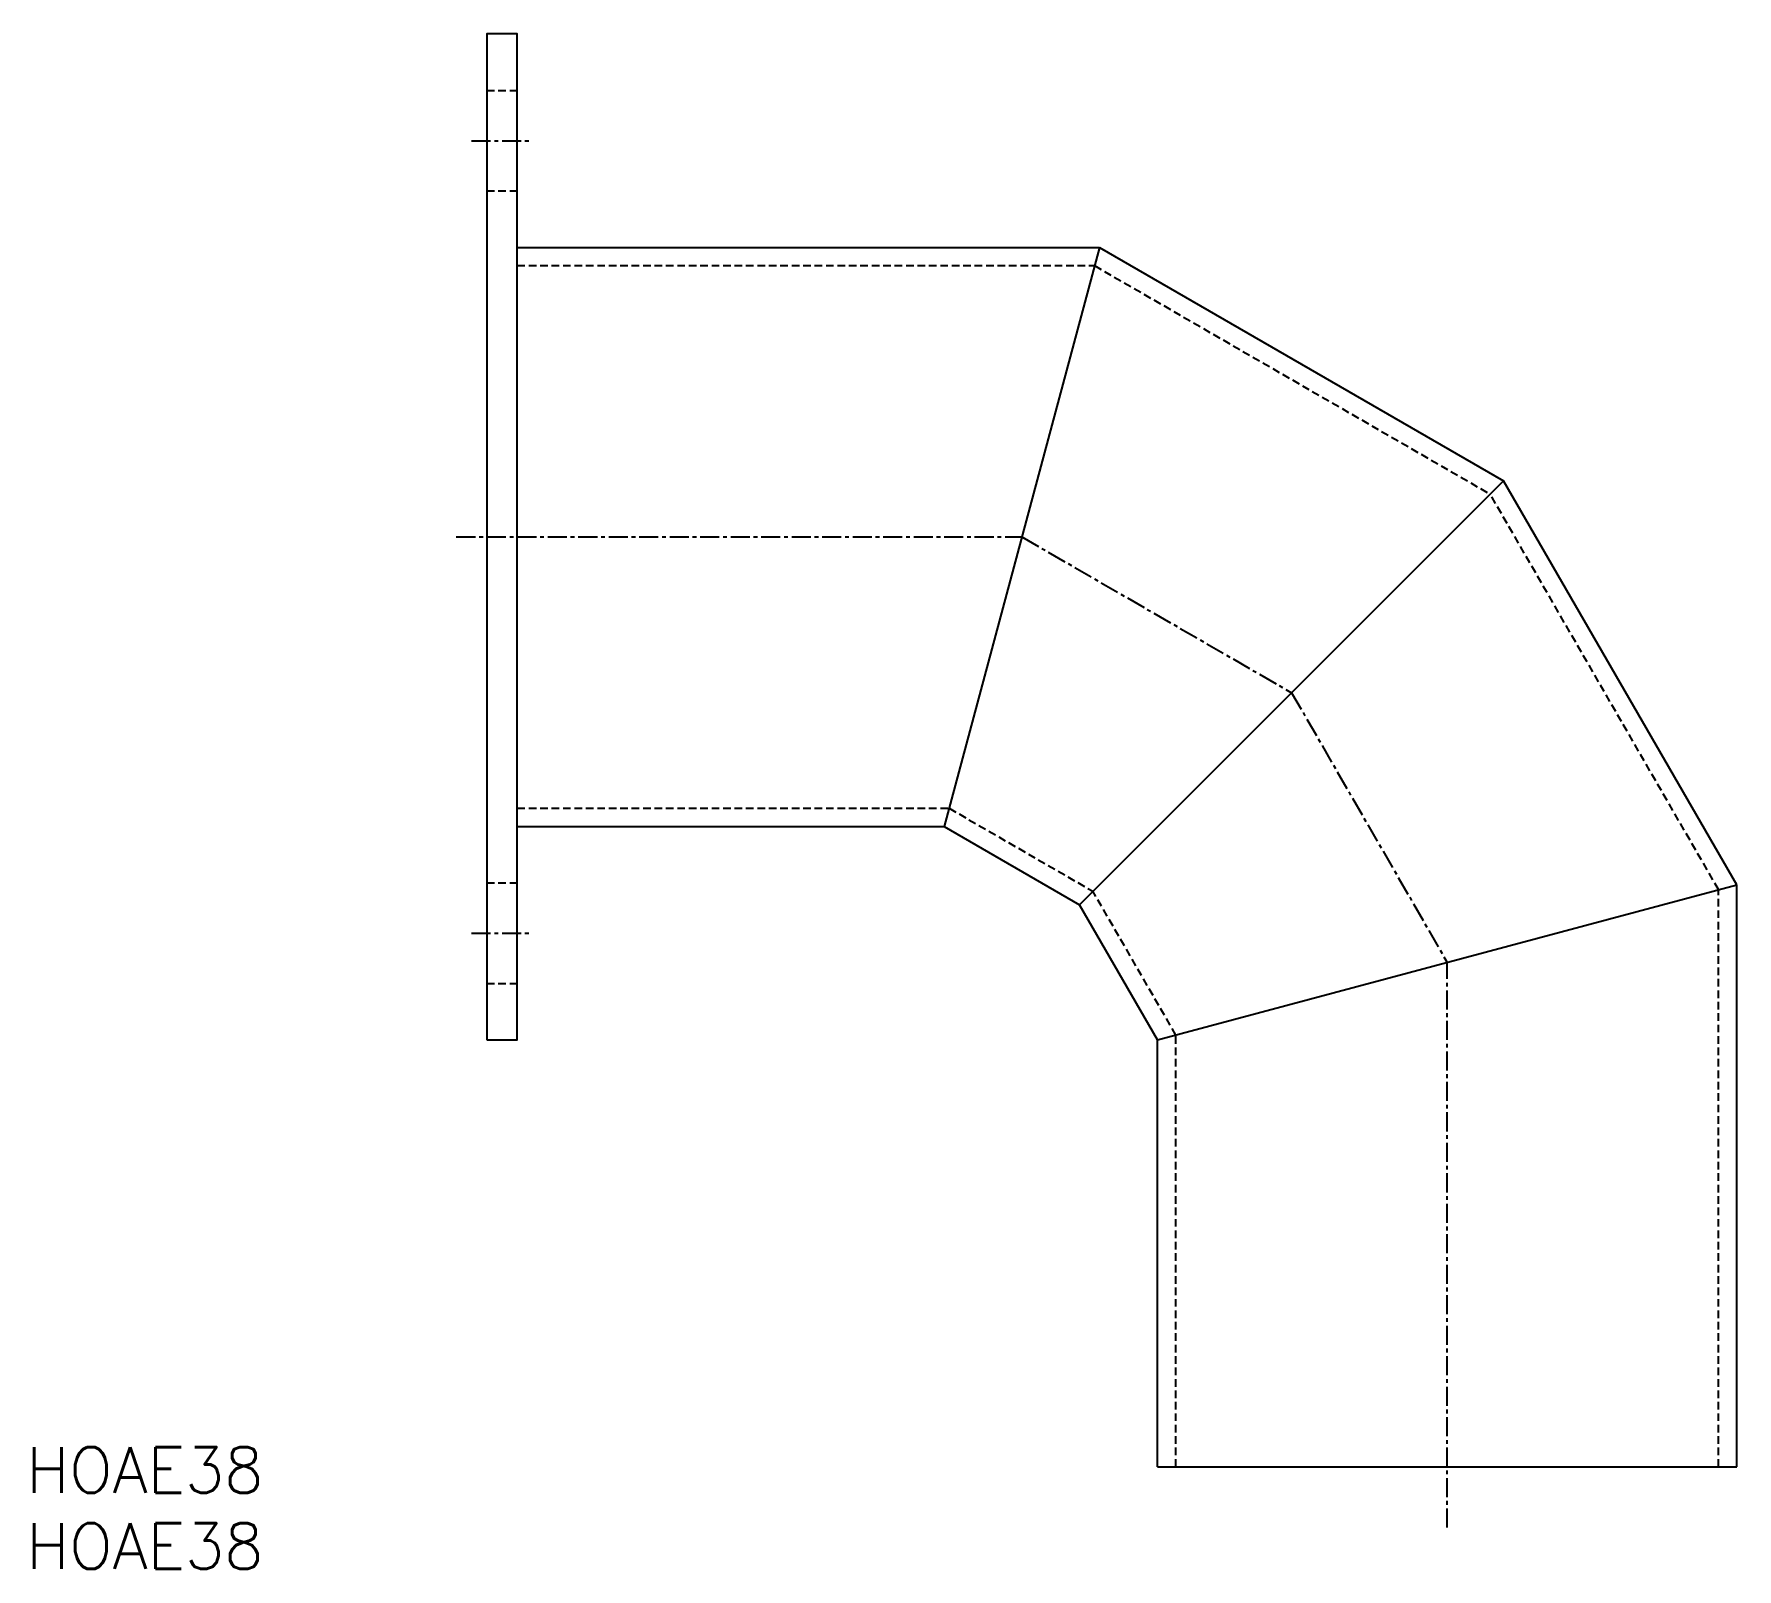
# Model space of a CAD drawing. Extents: x 85 to 197, y 55 to 156.
import ezdxf
from ezdxf.enums import TextEntityAlignment as Align

# ---------------------------------------------------------------- set-up
doc = ezdxf.new("R2010")
doc.units = 0
doc.linetypes.add('CENTER', pattern=[2, 1.25, -0.25, 0.25, -0.25])
doc.linetypes.add('DASHED', pattern=[0.75, 0.5, -0.25])
doc.layers.get('0').update_dxf_attribs({"linetype": 'CONTINUOUS'})
doc.layers.add('CENTER', color=1, linetype='CENTER')
doc.styles.get("Standard").update_dxf_attribs({"font": 'txt.shx', "bigfont": 'extfont.shx'})

msp = doc.modelspace()

# ---------------------------------------------------------------- linework, layer by layer
at = {"color": 3, "linetype": 'DASHED'}
for p, q in [((114.92, 152.35), (116.92, 152.35)), ((114.92, 145.75), (116.92, 145.75)), ((116.92, 140.85), (154.78, 140.85)), ((154.78, 140.85), (180.74, 125.86)), ((195.72, 99.91), (180.74, 125.86)), ((116.92, 105.25), (145.25, 105.25)), ((145.25, 105.25), (154.68, 99.8)), ((114.92, 100.35), (116.92, 100.35)), ((160.12, 90.37), (154.68, 99.8)), ((195.72, 62.05), (195.72, 99.91)), ((114.92, 93.75), (116.92, 93.75)), ((160.12, 62.05), (160.12, 90.37))]:
    msp.add_line(p, q, dxfattribs=at)
at = {"color": 7, "linetype": 'CONTINUOUS'}
for p, q in [((116.92, 142.05), (155.11, 142.05)), ((155.11, 142.05), (144.92, 104.05)), ((155.11, 142.05), (181.62, 126.74)), ((181.62, 126.74), (153.8, 98.92)), ((196.92, 100.23), (181.62, 126.74)), ((116.92, 104.05), (144.92, 104.05)), ((144.92, 104.05), (153.8, 98.92)), ((158.92, 90.05), (196.92, 100.23)), ((196.92, 62.05), (196.92, 100.23)), ((158.92, 90.05), (153.8, 98.92)), ((158.92, 62.05), (158.92, 90.05)), ((158.92, 62.05), (196.92, 62.05))]:
    msp.add_line(p, q, dxfattribs=at)
msp.add_lwpolyline([(114.92, 90.05), (116.92, 90.05), (116.92, 156.05), (114.92, 156.05)], close=True, dxfattribs=at)
at = {"layer": 'CENTER', "color": 1, "linetype": 'CENTER'}
for p, q in [((113.92, 149.05), (117.92, 149.05)), ((112.92, 123.05), (150.02, 123.05)), ((150.02, 123.05), (167.71, 112.83)), ((167.71, 112.83), (177.92, 95.14)), ((113.92, 97.05), (117.92, 97.05)), ((177.92, 58.05), (177.92, 95.14))]:
    msp.add_line(p, q, dxfattribs=at)

# ---------------------------------------------------------------- texts
at = {"color": 7, "linetype": 'CONTINUOUS'}
for p in [(84.71, 61.84), (84.71, 56.84)]:
    msp.add_text('HOAE38', height=3, dxfattribs=at).set_placement(p, align=Align.MIDDLE_LEFT)

doc.saveas('drawing.dxf')
